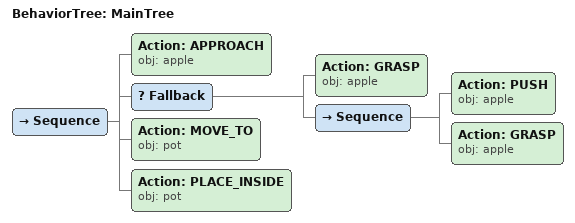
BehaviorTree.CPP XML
<root main_tree_to_execute="MainTree">
  <BehaviorTree ID="MainTree">
    <Sequence>
      <!-- Approach apple -->
      <Action ID="APPROACH" obj="apple" />
      <!-- Fallback: if GRASP apple fails, try PUSH, FLIP to reposition -->
      <Fallback>
        <!-- Grasp apple -->
        <Action ID="GRASP" obj="apple" />
        <Sequence>
          <!-- Push apple forward toward front edge of table -->
          <Action ID="PUSH" obj="apple" />
          <!-- Grasp apple -->
          <Action ID="GRASP" obj="apple" />
        </Sequence>
      </Fallback>
      <!-- Navigate to pot -->
      <Action ID="MOVE_TO" obj="pot" />
      <!-- Place inside pot -->
      <Action ID="PLACE_INSIDE" obj="pot" />
    </Sequence>
  </BehaviorTree>
</root>
